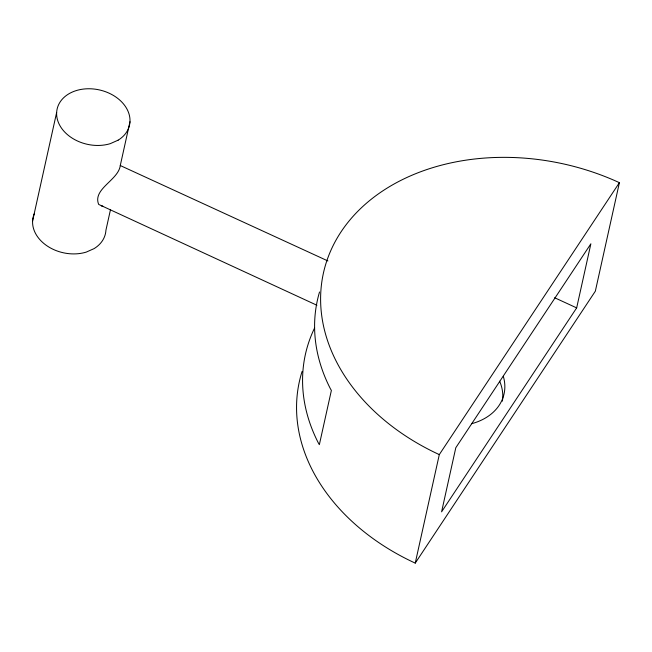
<?xml version="1.0" encoding="UTF-8"?>
<svg xmlns="http://www.w3.org/2000/svg" width="652" height="652" viewBox="0 0 652 652"><rect width="100%" height="100%" fill="white"/><g stroke="black" fill="none" stroke-linecap="round" stroke-linejoin="round"><path stroke-width="0.98" d="M32.6 220.922L56.642 112.47M110.522 209.479L105.934 230.197A37.082 27.857 12.5 0 1 94.092 248.616L86.251 252.104A37.082 27.857 12.5 0 1 45.713 244.932A37.082 27.857 12.5 0 1 34.254 213.84M316.896 305.242L98.672 204.418C92.339 188.917 118.534 180.082 120.27 165.526L129.976 121.745M302.072 371.485A210.906 158.444 12.5 0 0 415.242 563.116L439.301 454.607L619.4 182.674A210.906 158.444 12.5 0 0 341.029 231.884A210.906 158.444 12.5 0 0 439.301 454.607M576.661 307.891L590.875 243.799L455.797 447.745L441.591 511.836L576.661 307.891L554.64 297.744M619.4 182.674L595.341 291.183L415.242 563.116M101.329 205.934L102.78 206.081M327.907 260.955L120.27 165.526M503.32 376.343A58.533 43.977 12.5 0 1 471.616 423.71M319.537 291.974A210.906 158.444 12.5 0 0 330.401 388.755L331.379 390.426L319.35 444.68L318.38 443.01A210.906 158.444 12.5 0 1 314.606 327.956M499.644 381.2A58.533 43.977 12.5 0 1 502.39 401.143M118.134 140.164L110.294 143.652A37.082 27.857 12.5 0 1 56.651 114.923A37.082 27.857 12.5 0 1 107.311 92.405A37.082 27.857 12.5 0 1 118.134 140.164"/></g></svg>
